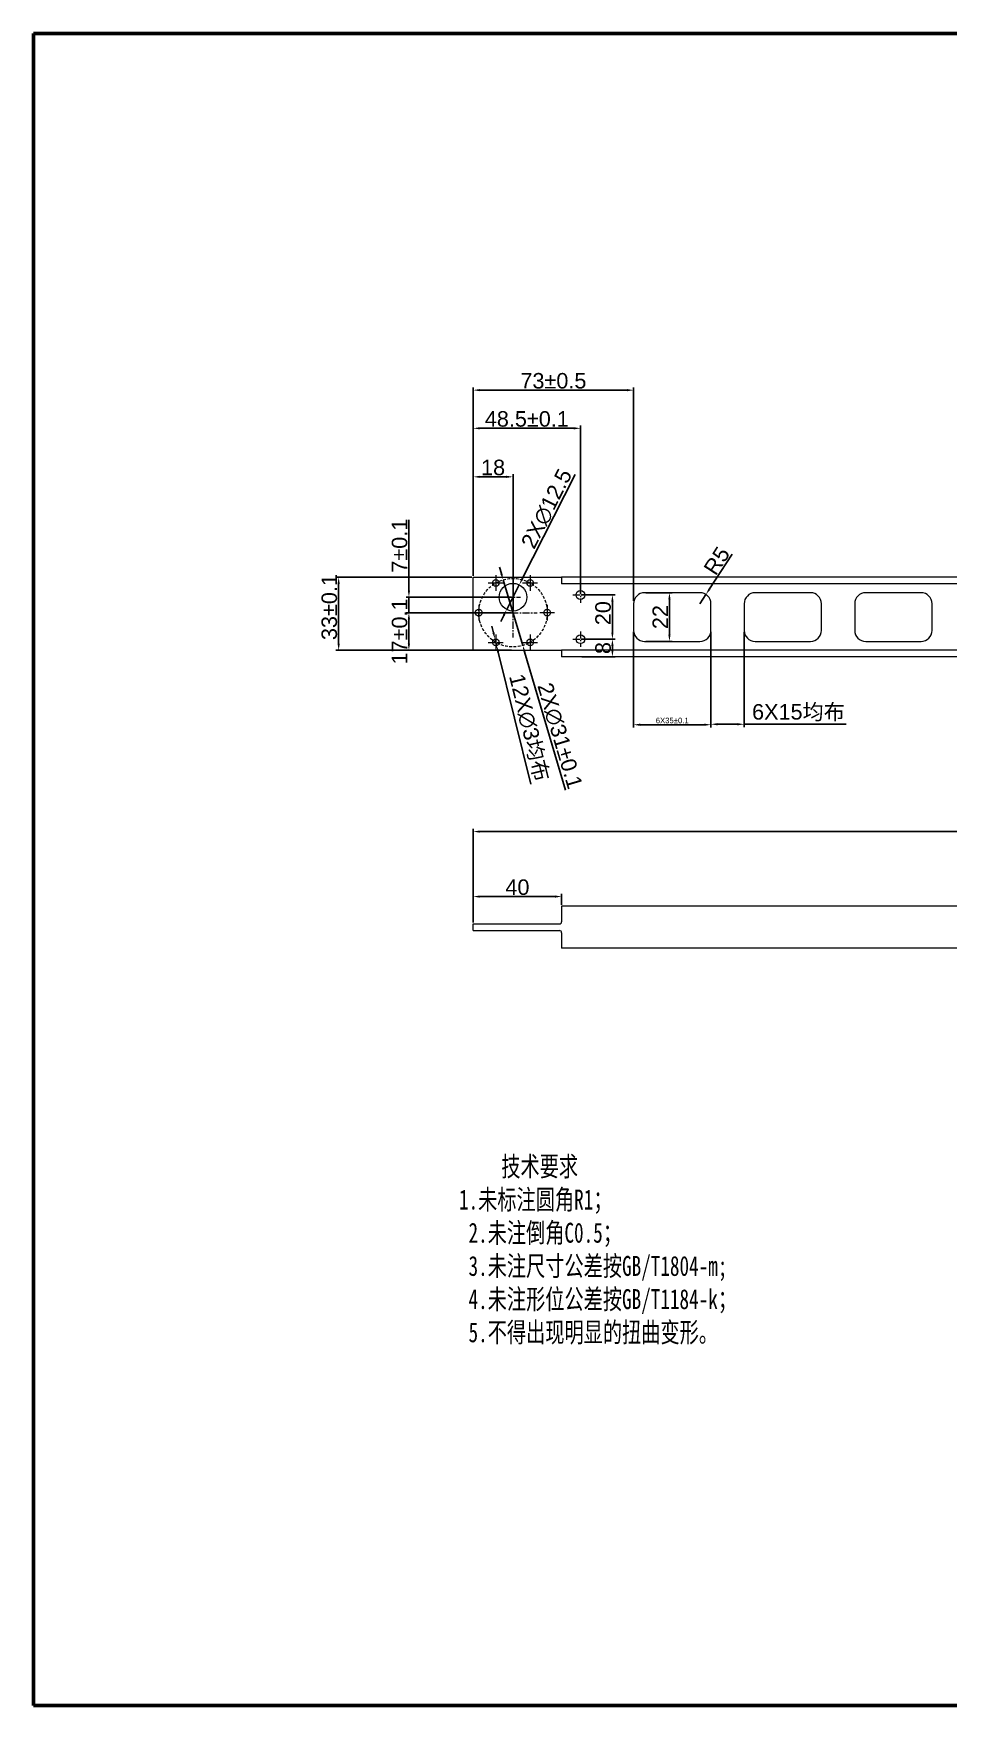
# Model space of a CAD drawing. Header units: millimetres. Extents: x 8228 to 14419, y 2533 to 3289.
# Drawn here: x 8228 to 8642, y 2533 to 3289 of the extents above; entities that cross this region are included whole.
import ezdxf

# ---------------------------------------------------------------- set-up
doc = ezdxf.new("R2010")
doc.units = ezdxf.units.MM
doc.linetypes.add('CENTER', pattern=[50.8, 31.75, -6.35, 6.35, -6.35])
doc.linetypes.add('DASHED', pattern=[19.05, 12.7, -6.35])
for name, color, linetype, lineweight in [('中心线', 1, 'CENTER', 5), ('标注', 3, 'Continuous', 5), ('线框', 7, 'Continuous', 60), ('虚线', 6, 'DASHED', 5)]:
    doc.layers.add(name, color=color, linetype=linetype, lineweight=lineweight)
doc.styles.get("Standard").update_dxf_attribs({"font": 'arial.ttf'})
doc.styles.add('汉字', font='STFANGSO.TTF', dxfattribs={"width": 0.707, "height": 3.5})
doc.dimstyles.new('样式0-2', dxfattribs={"dimtxt": 2.5, "dimasz": 3, "dimexe": 1.25, "dimexo": 0.625, "dimtad": 1, "dimdsep": 46, "dimtxsty": 'Standard', "dimcen": 2.5, "dimazin": 0, "dimtfac": 1, "dimtmove": 0, "dimatfit": 3, "dimfxl": 1, "dimarcsym": 0})
doc.dimstyles.new('样式0-2$0', dxfattribs={"dimtxt": 2.5, "dimasz": 3, "dimexe": 1.25, "dimexo": 0.625, "dimtad": 1, "dimdsep": 46, "dimtxsty": 'Standard', "dimcen": 2.5, "dimazin": 0, "dimtfac": 1, "dimtmove": 0, "dimatfit": 3, "dimfxl": 1, "dimarcsym": 0})

# ---------------------------------------------------------------- blocks, each defined once
blk = doc.blocks.new('*D20')
at = {"layer": 'Defpoints', "color": 0, "ltscale": 0.1, "transparency": 16777216}
for p in [(8366.39, 3042.75), (8427.22, 3042.75), (8427.22, 3009.75)]:
    blk.add_point(p, dxfattribs=at)
at = {"layer": '标注', "color": 0, "lineweight": -2, "ltscale": 0.1, "transparency": 16777216}
for p, q in [((8426.59, 3042.75), (8365.14, 3042.75)), ((8366.39, 3012.75), (8366.39, 3039.75)), ((8426.59, 3009.75), (8365.14, 3009.75))]:
    blk.add_line(p, q, dxfattribs=at)
at = {"layer": '标注', "color": 0, "ltscale": 0.1, "transparency": 16777216}
for points in [[(8365.89, 3039.75), (8366.89, 3039.75), (8366.39, 3042.75)], [(8365.89, 3012.75), (8366.89, 3012.75), (8366.39, 3009.75)]]:
    blk.add_solid(points, dxfattribs=at)
at = {"layer": '标注', "color": 0, "ltscale": 0.1, "transparency": 16777216, "insert": (8362.19, 3029.28), "char_height": 7, "attachment_point": 5, "rotation": 90}
blk.add_mtext('33%%P0.1', dxfattribs=at)
blk = doc.blocks.new('*D21')
at = {"layer": 'Defpoints', "color": 0, "ltscale": 0.1, "transparency": 16777216}
for p in [(8445.22, 3026.75), (8398.15, 3009.75), (8445.22, 3009.75)]:
    blk.add_point(p, dxfattribs=at)
at = {"layer": '标注', "color": 0, "lineweight": -2, "ltscale": 0.1, "transparency": 16777216}
for p, q in [((8444.59, 3026.75), (8396.9, 3026.75)), ((8398.15, 3023.75), (8398.15, 3012.75)), ((8444.59, 3009.75), (8396.9, 3009.75))]:
    blk.add_line(p, q, dxfattribs=at)
at = {"layer": '标注', "color": 0, "ltscale": 0.1, "transparency": 16777216}
for points in [[(8397.65, 3023.75), (8398.65, 3023.75), (8398.15, 3026.75)], [(8397.65, 3012.75), (8398.65, 3012.75), (8398.15, 3009.75)]]:
    blk.add_solid(points, dxfattribs=at)
at = {"layer": '标注', "color": 0, "ltscale": 0.1, "transparency": 16777216, "insert": (8393.95, 3018.25), "char_height": 7, "attachment_point": 5, "rotation": 90}
blk.add_mtext('17%%P0.1', dxfattribs=at)
blk = doc.blocks.new('*D22')
at = {"layer": 'Defpoints', "color": 0, "ltscale": 0.1, "transparency": 16777216}
for p in [(8445.22, 3033.75), (8398.15, 3026.75), (8445.22, 3026.75)]:
    blk.add_point(p, dxfattribs=at)
at = {"layer": '标注', "color": 0, "lineweight": -2, "ltscale": 0.1, "transparency": 16777216}
for p, q in [((8398.15, 3036.75), (8398.15, 3068.73)), ((8444.59, 3033.75), (8396.9, 3033.75)), ((8398.15, 3026.75), (8398.15, 3033.75)), ((8444.59, 3026.75), (8396.9, 3026.75)), ((8398.15, 3023.75), (8398.15, 3020.75))]:
    blk.add_line(p, q, dxfattribs=at)
at = {"layer": '标注', "color": 0, "ltscale": 0.1, "transparency": 16777216}
for points in [[(8397.65, 3036.75), (8398.65, 3036.75), (8398.15, 3033.75)], [(8397.65, 3023.75), (8398.65, 3023.75), (8398.15, 3026.75)]]:
    blk.add_solid(points, dxfattribs=at)
at = {"layer": '标注', "color": 0, "ltscale": 0.1, "transparency": 16777216, "insert": (8393.95, 3057.03), "char_height": 7, "attachment_point": 5, "rotation": 90}
blk.add_mtext('7%%P0.1', dxfattribs=at)
blk = doc.blocks.new('*D23')
at = {"layer": 'Defpoints', "color": 0, "ltscale": 0.1, "transparency": 16777216}
for p in [(8427.22, 3088.17), (8427.22, 3042.75), (8445.22, 3026.75)]:
    blk.add_point(p, dxfattribs=at)
at = {"layer": '标注', "color": 0, "lineweight": -2, "ltscale": 0.1, "transparency": 16777216}
for p, q in [((8427.22, 3043.38), (8427.22, 3089.42)), ((8442.22, 3088.17), (8430.22, 3088.17)), ((8445.22, 3027.38), (8445.22, 3089.42))]:
    blk.add_line(p, q, dxfattribs=at)
at = {"layer": '标注', "color": 0, "ltscale": 0.1, "transparency": 16777216}
for points in [[(8430.22, 3088.67), (8430.22, 3087.67), (8427.22, 3088.17)], [(8442.22, 3088.67), (8442.22, 3087.67), (8445.22, 3088.17)]]:
    blk.add_solid(points, dxfattribs=at)
at = {"layer": '标注', "color": 0, "ltscale": 0.1, "transparency": 16777216, "insert": (8436.22, 3092.37), "char_height": 7, "attachment_point": 5}
blk.add_mtext('18', dxfattribs=at)
blk = doc.blocks.new('*D24')
at = {"layer": 'Defpoints', "color": 0, "ltscale": 0.1, "transparency": 16777216}
for p in [(8504.72, 3035.75), (8504.72, 3013.75), (8515.95, 3013.75)]:
    blk.add_point(p, dxfattribs=at)
at = {"layer": '标注', "color": 0, "lineweight": -2, "ltscale": 0.1, "transparency": 16777216}
for p, q in [((8505.34, 3035.75), (8517.2, 3035.75)), ((8515.95, 3032.75), (8515.95, 3016.75)), ((8505.34, 3013.75), (8517.2, 3013.75))]:
    blk.add_line(p, q, dxfattribs=at)
at = {"layer": '标注', "color": 0, "ltscale": 0.1, "transparency": 16777216}
for points in [[(8515.45, 3032.75), (8516.45, 3032.75), (8515.95, 3035.75)], [(8515.45, 3016.75), (8516.45, 3016.75), (8515.95, 3013.75)]]:
    blk.add_solid(points, dxfattribs=at)
at = {"layer": '标注', "color": 0, "ltscale": 0.1, "transparency": 16777216, "insert": (8511.81, 3024.75), "char_height": 7, "attachment_point": 5, "rotation": 90}
blk.add_mtext('22', dxfattribs=at)
blk = doc.blocks.new('*D25')
at = {"layer": 'Defpoints', "color": 0, "ltscale": 0.1, "transparency": 16777216}
for p in [(8534.71, 3018.52), (8549.72, 3018.75), (8534.71, 2976.31)]:
    blk.add_point(p, dxfattribs=at)
at = {"layer": '标注', "color": 0, "lineweight": -2, "ltscale": 0.1, "transparency": 16777216}
for p, q in [((8534.71, 3017.89), (8534.71, 2975.06)), ((8549.72, 3018.13), (8549.72, 2975.06)), ((8537.71, 2976.31), (8546.72, 2976.31)), ((8549.72, 2976.31), (8595.84, 2976.31))]:
    blk.add_line(p, q, dxfattribs=at)
at = {"layer": '标注', "color": 0, "ltscale": 0.1, "transparency": 16777216}
for points in [[(8537.71, 2976.81), (8537.71, 2975.81), (8534.71, 2976.31)], [(8546.72, 2976.81), (8546.72, 2975.81), (8549.72, 2976.31)]]:
    blk.add_solid(points, dxfattribs=at)
at = {"layer": '标注', "color": 0, "ltscale": 0.1, "transparency": 16777216, "insert": (8574.28, 2981.52), "char_height": 7, "attachment_point": 5}
blk.add_mtext('6X15{\\fSimSun|b0|i0|c134|p2;均布}', dxfattribs=at)
blk = doc.blocks.new('*D26')
at = {"layer": 'Defpoints', "color": 0, "ltscale": 0.1, "transparency": 16777216}
for p in [(8475.72, 3014.75), (8475.72, 3006.75), (8490.17, 3006.75)]:
    blk.add_point(p, dxfattribs=at)
at = {"layer": '标注', "color": 0, "lineweight": -2, "ltscale": 0.1, "transparency": 16777216}
for p, q in [((8476.34, 3014.75), (8491.42, 3014.75)), ((8490.17, 3011.75), (8490.17, 3009.75)), ((8476.34, 3006.75), (8491.42, 3006.75))]:
    blk.add_line(p, q, dxfattribs=at)
at = {"layer": '标注', "color": 0, "ltscale": 0.1, "transparency": 16777216}
for points in [[(8489.67, 3011.75), (8490.67, 3011.75), (8490.17, 3014.75)], [(8489.67, 3009.75), (8490.67, 3009.75), (8490.17, 3006.75)]]:
    blk.add_solid(points, dxfattribs=at)
at = {"layer": '标注', "color": 0, "ltscale": 0.1, "transparency": 16777216, "insert": (8485.97, 3010.75), "char_height": 7, "attachment_point": 5, "rotation": 90}
blk.add_mtext('8', dxfattribs=at)
blk = doc.blocks.new('*D27')
at = {"layer": 'Defpoints', "color": 0, "ltscale": 0.1, "transparency": 16777216}
for p in [(8475.72, 3110.11), (8427.22, 3042.75), (8475.72, 3034.75)]:
    blk.add_point(p, dxfattribs=at)
at = {"layer": '标注', "color": 0, "lineweight": -2, "ltscale": 0.1, "transparency": 16777216}
for p, q in [((8427.22, 3043.38), (8427.22, 3111.36)), ((8430.22, 3110.11), (8472.72, 3110.11)), ((8475.72, 3035.38), (8475.72, 3111.36))]:
    blk.add_line(p, q, dxfattribs=at)
at = {"layer": '标注', "color": 0, "ltscale": 0.1, "transparency": 16777216}
for points in [[(8430.22, 3110.61), (8430.22, 3109.61), (8427.22, 3110.11)], [(8472.72, 3110.61), (8472.72, 3109.61), (8475.72, 3110.11)]]:
    blk.add_solid(points, dxfattribs=at)
at = {"layer": '标注', "color": 0, "ltscale": 0.1, "transparency": 16777216, "insert": (8451.47, 3114.31), "char_height": 7, "attachment_point": 5}
blk.add_mtext('48.5%%P0.1', dxfattribs=at)
blk = doc.blocks.new('*D28')
at = {"layer": 'Defpoints', "color": 0, "ltscale": 0.1, "transparency": 16777216}
for p in [(8475.72, 3034.75), (8475.72, 3014.75), (8490.17, 3014.75)]:
    blk.add_point(p, dxfattribs=at)
at = {"layer": '标注', "color": 0, "lineweight": -2, "ltscale": 0.1, "transparency": 16777216}
for p, q in [((8476.34, 3034.75), (8491.42, 3034.75)), ((8490.17, 3031.75), (8490.17, 3017.75)), ((8476.34, 3014.75), (8491.42, 3014.75))]:
    blk.add_line(p, q, dxfattribs=at)
at = {"layer": '标注', "color": 0, "ltscale": 0.1, "transparency": 16777216}
for points in [[(8489.67, 3031.75), (8490.67, 3031.75), (8490.17, 3034.75)], [(8489.67, 3017.75), (8490.67, 3017.75), (8490.17, 3014.75)]]:
    blk.add_solid(points, dxfattribs=at)
at = {"layer": '标注', "color": 0, "ltscale": 0.1, "transparency": 16777216, "insert": (8485.97, 3026.53), "char_height": 7, "attachment_point": 5, "rotation": 90}
blk.add_mtext('20', dxfattribs=at)
blk = doc.blocks.new('*U29')
at = {"layer": '中心线', "ltscale": 0.02}
for p, q in [((-3.42, 0), (3.42, 0)), ((0, 3.5), (0, -3.5))]:
    blk.add_line(p, q, dxfattribs=at)
blk = doc.blocks.new('*U30')
at = {"layer": '虚线', "color": 0, "linetype": 'ByBlock', "lineweight": -2, "transparency": 16777216}
for p in [(17104.68, 6041.51), (17120.18, 6041.51), (17096.93, 6028.09), (17127.93, 6028.09), (17104.68, 6014.66), (17120.18, 6014.66)]:
    blk.add_blockref('*U29', p, dxfattribs=at)
blk = doc.blocks.new('*D33')
at = {"layer": 'Defpoints', "color": 0, "ltscale": 0.1, "transparency": 16777216}
for p in [(8467.22, 2898.4), (8467.22, 2894.05), (8427.22, 2886.05)]:
    blk.add_point(p, dxfattribs=at)
at = {"layer": '标注', "color": 0, "lineweight": -2, "ltscale": 0.1, "transparency": 16777216}
for p, q in [((8427.22, 2886.67), (8427.22, 2899.65)), ((8430.22, 2898.4), (8464.22, 2898.4)), ((8467.22, 2894.67), (8467.22, 2899.65))]:
    blk.add_line(p, q, dxfattribs=at)
at = {"layer": '标注', "color": 0, "ltscale": 0.1, "transparency": 16777216}
for points in [[(8430.22, 2898.9), (8430.22, 2897.9), (8427.22, 2898.4)], [(8464.22, 2898.9), (8464.22, 2897.9), (8467.22, 2898.4)]]:
    blk.add_solid(points, dxfattribs=at)
at = {"layer": '标注', "color": 0, "ltscale": 0.1, "transparency": 16777216, "insert": (8447.22, 2902.6), "char_height": 7, "attachment_point": 5}
blk.add_mtext('40', dxfattribs=at)
blk = doc.blocks.new('*D38')
at = {"layer": 'Defpoints', "color": 0, "ltscale": 0.1, "transparency": 16777216}
for p in [(8448.04, 3039.33), (8442.39, 3028.18)]:
    blk.add_point(p, dxfattribs=at)
at = {"layer": '标注', "color": 0, "lineweight": -2, "ltscale": 0.1, "transparency": 16777216}
for p, q in [((8473.3, 3089.22), (8449.39, 3042.01)), ((8442.39, 3028.18), (8448.04, 3039.33)), ((8441.04, 3025.5), (8439.68, 3022.83))]:
    blk.add_line(p, q, dxfattribs=at)
at = {"layer": '标注', "color": 0, "ltscale": 0.1, "transparency": 16777216}
for points in [[(8448.95, 3042.23), (8449.84, 3041.78), (8448.04, 3039.33)], [(8440.59, 3025.73), (8441.48, 3025.28), (8442.39, 3028.18)]]:
    blk.add_solid(points, dxfattribs=at)
at = {"layer": '标注', "color": 0, "ltscale": 0.1, "transparency": 16777216, "insert": (8460.53, 3073.73), "char_height": 7, "attachment_point": 5, "rotation": 63.14603}
blk.add_mtext('2X∅12.5', dxfattribs=at)
blk = doc.blocks.new('*D39')
at = {"layer": 'Defpoints', "color": 0, "ltscale": 0.1, "transparency": 16777216}
for p in [(8437.11, 3014.79), (8437.82, 3011.87)]:
    blk.add_point(p, dxfattribs=at)
at = {"layer": '标注', "color": 0, "lineweight": -2, "ltscale": 0.1, "transparency": 16777216}
for p, q in [((8436.39, 3017.7), (8435.67, 3020.61)), ((8437.11, 3014.79), (8437.82, 3011.87)), ((8453.25, 2949.21), (8438.54, 3008.96))]:
    blk.add_line(p, q, dxfattribs=at)
at = {"layer": '标注', "color": 0, "ltscale": 0.1, "transparency": 16777216}
for points in [[(8436.87, 3017.82), (8435.9, 3017.58), (8437.11, 3014.79)], [(8439.03, 3009.08), (8438.06, 3008.84), (8437.82, 3011.87)]]:
    blk.add_solid(points, dxfattribs=at)
at = {"layer": '标注', "color": 0, "ltscale": 0.1, "transparency": 16777216, "insert": (8452.33, 2974.75), "char_height": 7, "attachment_point": 5, "rotation": 283.8321}
blk.add_mtext('12X∅3{\\fSimSun|b0|i0|c134|p2;均布}', dxfattribs=at)
blk = doc.blocks.new('*D103')
at = {"layer": 'Defpoints', "color": 0, "ltscale": 0.1, "transparency": 16777216}
for p in [(8912.22, 2927.78), (8427.22, 2886.05), (8912.22, 2886.05)]:
    blk.add_point(p, dxfattribs=at)
at = {"layer": '标注', "color": 0, "lineweight": -2, "ltscale": 0.1, "transparency": 16777216}
for p, q in [((8427.22, 2886.67), (8427.22, 2929.03)), ((8430.22, 2927.78), (8909.22, 2927.78)), ((8912.22, 2886.67), (8912.22, 2929.03))]:
    blk.add_line(p, q, dxfattribs=at)
at = {"layer": '标注', "color": 0, "ltscale": 0.1, "transparency": 16777216}
for points in [[(8430.22, 2928.28), (8430.22, 2927.28), (8427.22, 2927.78)], [(8909.22, 2928.28), (8909.22, 2927.28), (8912.22, 2927.78)]]:
    blk.add_solid(points, dxfattribs=at)
at = {"layer": '标注', "color": 0, "ltscale": 0.1, "transparency": 16777216, "insert": (8669.72, 2931.98), "char_height": 7, "attachment_point": 5}
blk.add_mtext('485', dxfattribs=at)
blk = doc.blocks.new('*D140')
at = {"layer": 'Defpoints', "color": 0, "ltscale": 0.1, "transparency": 16777216}
for p in [(8440.81, 3041.61), (8449.63, 3011.9)]:
    blk.add_point(p, dxfattribs=at)
at = {"layer": '标注', "color": 0, "lineweight": -2, "ltscale": 0.1, "transparency": 16777216}
for p, q in [((8439.95, 3044.49), (8439.1, 3047.37)), ((8440.81, 3041.61), (8449.63, 3011.9)), ((8469.03, 2946.51), (8450.48, 3009.02))]:
    blk.add_line(p, q, dxfattribs=at)
at = {"layer": '标注', "color": 0, "ltscale": 0.1, "transparency": 16777216}
for points in [[(8440.43, 3044.63), (8439.47, 3044.35), (8440.81, 3041.61)], [(8450.96, 3009.16), (8450, 3008.88), (8449.63, 3011.9)]]:
    blk.add_solid(points, dxfattribs=at)
at = {"layer": '标注', "color": 0, "ltscale": 0.1, "transparency": 16777216, "insert": (8466.33, 2971.05), "char_height": 7, "attachment_point": 5, "rotation": 286.53087}
blk.add_mtext('2X∅31%%P0.1', dxfattribs=at)
blk = doc.blocks.new('*D165')
at = {"layer": 'Defpoints', "color": 0, "ltscale": 0.1, "transparency": 16777216}
for p in [(8499.77, 3127.36), (8427.22, 3042.75), (8499.77, 3031.52)]:
    blk.add_point(p, dxfattribs=at)
at = {"layer": '标注', "color": 0, "lineweight": -2, "ltscale": 0.1, "transparency": 16777216}
for p, q in [((8427.22, 3043.38), (8427.22, 3128.61)), ((8430.22, 3127.36), (8496.77, 3127.36)), ((8499.77, 3032.14), (8499.77, 3128.61))]:
    blk.add_line(p, q, dxfattribs=at)
at = {"layer": '标注', "color": 0, "ltscale": 0.1, "transparency": 16777216}
for points in [[(8430.22, 3127.86), (8430.22, 3126.86), (8427.22, 3127.36)], [(8496.77, 3127.86), (8496.77, 3126.86), (8499.77, 3127.36)]]:
    blk.add_solid(points, dxfattribs=at)
at = {"layer": '标注', "color": 0, "ltscale": 0.1, "transparency": 16777216, "insert": (8463.49, 3131.56), "char_height": 7, "attachment_point": 5}
blk.add_mtext('73%%P0.5', dxfattribs=at)
blk = doc.blocks.new('*D166')
at = {"layer": 'Defpoints', "color": 0, "ltscale": 0.1, "transparency": 16777216}
for p in [(8532.44, 3034.94), (8529.72, 3030.75)]:
    blk.add_point(p, dxfattribs=at)
at = {"layer": '标注', "color": 0, "lineweight": -2, "ltscale": 0.1, "transparency": 16777216}
for p, q in [((8544.32, 3053.18), (8534.08, 3037.46)), ((8529.72, 3030.75), (8532.44, 3034.94))]:
    blk.add_line(p, q, dxfattribs=at)
at = {"layer": '标注', "color": 0, "ltscale": 0.1, "transparency": 16777216}
blk.add_solid([(8533.66, 3037.73), (8534.5, 3037.19), (8532.44, 3034.94)], dxfattribs=at)
at = {"layer": '标注', "color": 0, "ltscale": 0.1, "transparency": 16777216, "insert": (8537.37, 3050.19), "char_height": 7, "attachment_point": 5, "rotation": 56.93674}
blk.add_mtext('R5', dxfattribs=at)
blk = doc.blocks.new('*D169')
at = {"layer": 'Defpoints', "color": 0, "transparency": 16777216}
for p in [(8499.72, 3018.75), (8534.72, 3018.75), (8534.72, 2976.09)]:
    blk.add_point(p, dxfattribs=at)
at = {"layer": '标注', "color": 0, "lineweight": -2, "transparency": 16777216}
for p, q in [((8499.72, 3018.13), (8499.72, 2974.84)), ((8534.72, 3018.13), (8534.72, 2974.84)), ((8502.72, 2976.09), (8531.72, 2976.09))]:
    blk.add_line(p, q, dxfattribs=at)
at = {"layer": '标注', "color": 0, "transparency": 16777216}
for points in [[(8502.72, 2976.59), (8502.72, 2975.59), (8499.72, 2976.09)], [(8531.72, 2976.59), (8531.72, 2975.59), (8534.72, 2976.09)]]:
    blk.add_solid(points, dxfattribs=at)
at = {"layer": '标注', "color": 0, "transparency": 16777216, "insert": (8517.22, 2977.99), "char_height": 2.5, "attachment_point": 5}
blk.add_mtext('6X35%%P0.1', dxfattribs=at)

msp = doc.modelspace()

# ---------------------------------------------------------------- linework, layer by layer
at = {"linetype": 'Continuous', "lineweight": 15, "ltscale": 0.1}
for p, q in [((8427.21531833, 3009.7543437), (8427.21531833, 3042.7543437)), ((8427.21531833, 3042.7543437), (8466.21531833, 3042.7543437)), ((8466.21531833, 3042.7543437), (8467.21531833, 3042.7543437)), ((8867.21531833, 3042.7543437), (8467.21531833, 3042.7543437)), ((8467.21531833, 3042.7543437), (8467.21531833, 3039.7543437)), ((8867.21531833, 3039.7543437), (8467.21531833, 3039.7543437)), ((8529.71531833, 3035.7543437), (8504.71531833, 3035.7543437)), ((8579.71531833, 3035.7543437), (8554.71531833, 3035.7543437)), ((8629.71531833, 3035.7543437), (8604.71531833, 3035.7543437)), ((8499.71531833, 3030.7543437), (8499.71531833, 3018.7543437)), ((8534.71531833, 3018.7543437), (8534.71531833, 3030.7543437)), ((8549.71531833, 3030.7543437), (8549.71531833, 3018.7543437)), ((8584.71531833, 3018.7543437), (8584.71531833, 3030.7543437)), ((8599.71531833, 3030.7543437), (8599.71531833, 3018.7543437)), ((8634.71531833, 3018.7543437), (8634.71531833, 3030.7543437)), ((8427.21531833, 3009.7543437), (8467.21531833, 3009.7543437)), ((8867.21531833, 3009.7543437), (8467.21531833, 3009.7543437)), ((8467.21531833, 3009.7543437), (8467.21531833, 3006.7543437)), ((8504.71531833, 3013.7543437), (8529.71531833, 3013.7543437)), ((8554.71531833, 3013.7543437), (8579.71531833, 3013.7543437)), ((8604.71531833, 3013.7543437), (8629.71531833, 3013.7543437)), ((8867.21531833, 3006.7543437), (8467.21531833, 3006.7543437)), ((8867.21531833, 2894.04692323), (8467.21531833, 2894.04692323)), ((8467.21531833, 2894.04692323), (8467.21531833, 2887.04692323)), ((8427.21531833, 2883.04692323), (8427.21531833, 2886.04692323)), ((8427.21531833, 2886.04692323), (8466.21531833, 2886.04692323)), ((8427.21531833, 2883.04692323), (8466.21531833, 2883.04692323)), ((8467.21531833, 2882.04692323), (8467.21531833, 2875.04692323)), ((8867.21531833, 2875.04692323), (8467.21531833, 2875.04692323))]:
    msp.add_line(p, q, dxfattribs=at)
for centre, radius in [((8437.46531833, 3040.17773746), 1.5), ((8445.21531833, 3033.7543437), 6.25), ((8452.96531833, 3040.17773746), 1.5), ((8475.71531833, 3034.7543437), 2), ((8429.71531833, 3026.7543437), 1.5), ((8460.71531833, 3026.7543437), 1.5), ((8475.71531833, 3014.7543437), 2), ((8437.46531833, 3013.33094994), 1.5), ((8452.96531833, 3013.33094994), 1.5)]:
    msp.add_circle(centre, radius, dxfattribs=at)
for centre, radius, start, end in [((8504.71531833, 3030.7543437), 5, 90, 180), ((8529.71531833, 3030.7543437), 5, 0, 90), ((8554.71531833, 3030.7543437), 5, 90, 180), ((8579.71531833, 3030.7543437), 5, 0, 90), ((8604.71531833, 3030.7543437), 5, 90, 180), ((8629.71531833, 3030.7543437), 5, 0, 90), ((8504.71531833, 3018.7543437), 5, 180, 270), ((8529.71531833, 3018.7543437), 5, 270, 0), ((8554.71531833, 3018.7543437), 5, 180, 270), ((8579.71531833, 3018.7543437), 5, 270, 0), ((8604.71531833, 3018.7543437), 5, 180, 270), ((8629.71531833, 3018.7543437), 5, 270, 0), ((8466.21531833, 2887.04692323), 1, 270, 0), ((8466.21531833, 2882.04692323), 1, 0, 90)]:
    msp.add_arc(centre, radius, start, end, dxfattribs=at)
at = {"layer": '中心线', "ltscale": 0.1}
for p, q in [((8441.79252117, 3033.7543437), (8448.63813514, 3033.7543437)), ((8445.21531833, 3037.93050153), (8445.21531833, 3015.57818587)), ((8445.21532815, 3037.25164523), (8445.21532815, 3030.25704216)), ((8472.29251134, 3034.7543437), (8479.13812532, 3034.7543437)), ((8475.71531833, 3038.25164523), (8475.71531833, 3031.25704216)), ((8434.27721913, 3026.7543437), (8456.15341752, 3026.7543437)), ((8475.71531833, 3018.25164523), (8475.71531833, 3011.25704216)), ((8472.29251134, 3014.7543437), (8479.13812532, 3014.7543437))]:
    msp.add_line(p, q, dxfattribs=at)
at = {"layer": '线框', "ltscale": 0.1}
for p, q in [((8228.39087534, 3288.63645796), (9297.59087534, 3288.63645796)), ((8228.39087534, 2532.63645796), (8228.39087534, 3288.63645796)), ((9297.59087534, 2532.63645796), (8228.39087534, 2532.63645796))]:
    msp.add_line(p, q, dxfattribs=at)
at = {"layer": '虚线', "ltscale": 0.1}
msp.add_circle((8445.21531833, 3026.7543437), 15.5, dxfattribs=at)

# ---------------------------------------------------------------- block references
msp.add_blockref('*U30', (-8667.21531833, -3001.33083075), dxfattribs=at)

# ---------------------------------------------------------------- texts
at = {"insert": (8399.1449734, 2780.91775729), "char_height": 9, "attachment_point": 1, "style": '汉字'}
msp.add_mtext_dynamic_manual_height_columns('\\pi40.77;{\\W0.707;技术要求\\P\\pi0;     1.未标注圆角R1；\\P      2.未注倒角C0.5；\\P      3.未注尺寸公差按GB/T1804-m;\\P      4.未注形位公差按GB/T1184-k；\\P      5.不得出现明显的扭曲变形。}', width=196.876480988, gutter_width=12.5, heights=[0], dxfattribs=at)

# ---------------------------------------------------------------- dimensions: what is measured, and where the dimension line sits
at = {"layer": '标注', "ltscale": 0.1}
dim = msp.add_linear_dim(base=(8499.77419923, 3127.35965512), p1=(8427.21531833, 3042.7543437), p2=(8499.77419923, 3031.5194202), text='<>%%P0.5', dimstyle='样式0-2$0', override={"dimtxt": 7, "dimdec": 0}, dxfattribs=at)
dim.commit()
dim.dimension.update_dxf_attribs({"geometry": '*D165', "text_midpoint": (8463.49475878, 3131.56105348)})
for base, p1, p2, text, override, picture, middle in [((8475.71531833, 3110.11437183), (8427.21531833, 3042.7543437), (8475.71531833, 3034.7543437), '<>%%P0.1', {"dimtxt": 7, "dimpost": ''}, '*D27', (8451.46531833, 3110.11437183)), ((8534.70965902, 2976.30680849), (8549.71531833, 3018.7543437), (8534.70965902, 3018.51651795), '6X<>{\\fSimSun|b0|i0|c134|p2;均布}', {"dimtxt": 7, "dimdec": 0}, '*D25', (8574.27843035, 2976.30680849))]:
    dim = msp.add_linear_dim(base=base, p1=p1, p2=p2, text=text, dimstyle='样式0-2$0', override=override, dxfattribs=at)
    dim.commit()
    dim.dimension.update_dxf_attribs({"geometry": picture, "text_midpoint": middle, "dimtype": 160})
for base, p1, p2, override, picture, middle in [((8427.21531833, 3088.16916936), (8445.21531833, 3026.7543437), (8427.21531833, 3042.7543437), {"dimtxt": 7, "dimdec": 7}, '*D23', (8436.21531833, 3088.16916936)), ((8912.21531833, 2927.7793998), (8427.21531833, 2886.04692323), (8912.21531833, 2886.04692323), {"dimtxt": 7}, '*D103', (8669.71531833, 2927.7793998)), ((8467.21531833, 2898.40075364), (8427.21531833, 2886.04692323), (8467.21531833, 2894.04692323), {"dimtxt": 7}, '*D33', (8447.21531833, 2898.40075364))]:
    dim = msp.add_linear_dim(base=base, p1=p1, p2=p2, dimstyle='样式0-2$0', override=override, dxfattribs=at)
    dim.commit()
    dim.dimension.update_dxf_attribs({"geometry": picture, "text_midpoint": middle, "dimtype": 160})
for p1, p2, text, picture, middle in [((8442.39208014, 3028.17833921), (8448.03855652, 3039.33034819), '2X<>', '*D38', (8464.45119272, 3071.74593869)), ((8440.80507393, 3041.61367559), (8449.62556273, 3011.8950118), '2X<>%%P0.1', '*D140', (8462.12022357, 2969.7970473)), ((8437.10670205, 3014.78745066), (8437.82393461, 3011.87444921), '12X<>{\\fSimSun|b0|i0|c134|p2;均布}', '*D39', (8447.27118951, 2973.50493179))]:
    dim = msp.add_diameter_dim_2p(p1=p1, p2=p2, text=text, dimstyle='样式0-2', override={"dimtxt": 7, "dimdec": 7, "dimpost": ''}, dxfattribs=at)
    dim.commit()
    dim.dimension.update_dxf_attribs({"geometry": picture, "text_midpoint": middle, "dimtype": 163})
for base, p1, p2, override, picture, middle in [((8398.15290491, 3026.7543437), (8445.21531833, 3033.7543437), (8445.21531833, 3026.7543437), {"dimtxt": 7, "dimdec": 7}, '*D22', (8398.15290491, 3057.02966928)), ((8366.39246869, 3042.7543437), (8427.21531833, 3009.7543437), (8427.21531833, 3042.7543437), {"dimtxt": 7, "dimdec": 7, "dimpost": ''}, '*D20', (8366.39246869, 3029.28028852)), ((8398.15290491, 3009.7543437), (8445.21531833, 3026.7543437), (8445.21531833, 3009.7543437), {"dimtxt": 7, "dimdec": 7, "dimpost": ''}, '*D21', (8398.15290491, 3018.2543437))]:
    dim = msp.add_linear_dim(base=base, p1=p1, p2=p2, angle=90, text='<>%%P0.1', dimstyle='样式0-2$0', override=override, dxfattribs=at)
    dim.commit()
    dim.dimension.update_dxf_attribs({"geometry": picture, "text_midpoint": middle, "dimtype": 160})
dim = msp.add_radius_dim(center=(8529.71531833, 3030.7543437), mpoint=(8532.44314169, 3034.94468732), dimstyle='样式0-2', override={"dimtxt": 7, "dimdec": 7}, dxfattribs=at)
dim.commit()
dim.dimension.update_dxf_attribs({"geometry": '*D166', "text_midpoint": (8540.88117205, 3047.90676073), "dimtype": 164})
for base, p1, p2, picture, middle in [((8490.16737818, 3014.7543437), (8475.71531833, 3034.7543437), (8475.71531833, 3014.7543437), '*D28', (8490.16737818, 3026.52794617)), ((8515.9512756, 3013.7543437), (8504.71531833, 3035.7543437), (8504.71531833, 3013.7543437), '*D24', (8515.9512756, 3024.7543437))]:
    dim = msp.add_linear_dim(base=base, p1=p1, p2=p2, angle=90, dimstyle='样式0-2$0', override={"dimtxt": 7, "dimdec": 7}, dxfattribs=at)
    dim.commit()
    dim.dimension.update_dxf_attribs({"geometry": picture, "text_midpoint": middle, "dimtype": 160})
at = {"layer": '标注'}
dim = msp.add_linear_dim(base=(8534.71531833, 2976.08886295), p1=(8499.71531833, 3018.7543437), p2=(8534.71531833, 3018.7543437), text='6X<>%%P0.1', dimstyle='样式0-2$0', override={"dimpost": ''}, dxfattribs=at)
dim.commit()
dim.dimension.update_dxf_attribs({"geometry": '*D169', "text_midpoint": (8517.21531833, 2977.99114808)})
at = {"layer": '标注', "ltscale": 0.1}
dim = msp.add_linear_dim(base=(8490.16737818, 3006.7543437), p1=(8475.71531833, 3014.7543437), p2=(8475.71531833, 3006.7543437), angle=90, dimstyle='样式0-2$0', override={"dimtxt": 7, "dimdec": 7}, dxfattribs=at)
dim.commit()
dim.dimension.update_dxf_attribs({"geometry": '*D26', "text_midpoint": (8485.96836726, 3010.7543437)})

doc.saveas('drawing.dxf')
